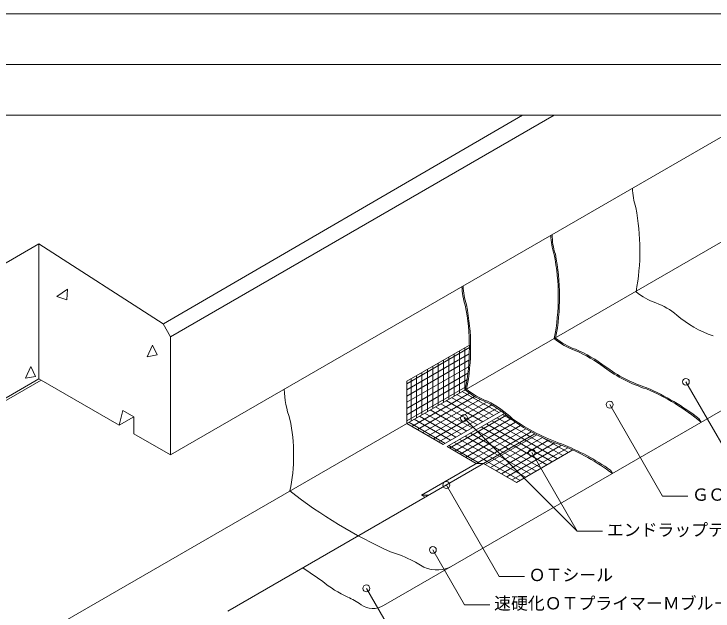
# Model space of a CAD drawing. Units: millimetres, scale not verified. Extents: x -1380 to 1380, y -955 to 955.
# Drawn here: x 89 to 918, y 247 to 955 of the extents above; entities that cross this region are included whole.
import ezdxf
from ezdxf.enums import TextEntityAlignment as Align

# ---------------------------------------------------------------- set-up
doc = ezdxf.new("R2010")
doc.units = ezdxf.units.MM
doc.header["$LTSCALE"] = 3
doc.linetypes.add('USER1', pattern=[19.05, 12.7, -6.35])
for name, color, linetype, lineweight in [('0-0_0', 7, 'Continuous', 18), ('0-1_WAKU', 7, 'Continuous', 18), ('0-2_KUTAI', 3, 'Continuous', 18), ('0-3_BOUSUI', 1, 'Continuous', 18), ('0-4_MOJI', 7, 'Continuous', 18), ('0-5_HATCH', 9, 'Continuous', 18)]:
    doc.layers.add(name, color=color, linetype=linetype, lineweight=lineweight)
doc.styles.add('ＭＳ ゴシック', font='')
doc.styles.get('ＭＳ ゴシック').set_extended_font_data('MS Gothic')

msp = doc.modelspace()

# ---------------------------------------------------------------- linework, layer by layer
at = {"layer": '0-0_0'}
for p, q in [((-1380, 895), (1380, 895)), ((602.321, 442.158), (670.411, 481.47)), ((684.593, 399.658), (751.41, 438.235))]:
    msp.add_line(p, q, dxfattribs=at)
for points in [[(628.776, 562.503), (554.628, 519.694), (554.628, 469.694), (597.929, 444.694), (666.601, 484.341)], [(602.321, 442.158), (636.962, 422.158), (645.622, 422.158), (684.593, 399.658)]]:
    msp.add_lwpolyline(points, dxfattribs=at)
at = {"layer": '0-1_WAKU'}
for points in [[(1380, 835), (-1380, 835), (-1380, 955), (1380, 955)], [(-1380, -955), (1380, -955), (1380, 955), (-1380, 955)]]:
    msp.add_lwpolyline(points, close=True, dxfattribs=at)
at = {"layer": '0-2_KUTAI'}
for p, q in [((691.666, 835), (266.205, 587.705)), ((274.516, 432.5), (971.666, 835)), ((274.516, 572.5), (729.179, 835)), ((-1124.115, -35), (118.631, 682.5)), ((118.631, 522.5), (118.631, 682.5)), ((266.099, 587.899), (118.631, 682.5)), ((266.099, 587.899), (274.516, 572.5)), ((274.516, 432.5), (274.516, 572.5)), ((118.631, 522.5), (213.894, 467.5)), ((231.214, 457.5), (274.516, 432.5))]:
    msp.add_line(p, q, dxfattribs=at)
at = {"layer": '0-2_KUTAI', "linetype": 'USER1'}
msp.add_line((-1124.115, -195), (118.631, 522.5), dxfattribs=at)
at = {"layer": '0-2_KUTAI'}
msp.add_lwpolyline([(231.214, 457.5), (231.214, 477.5), (218.224, 485), (213.894, 467.5), (231.214, 477.5)], dxfattribs=at)
at = {"layer": '0-3_BOUSUI'}
for p, q in [((-259.655, -0.432), (1187.357, 835)), ((527.163, 253.766), (1380, 746.152)), ((-886.175, -57.625), (118.631, 522.5)), ((903.089, 471.536), (900.699, 475.677)), ((342.513, 247.158), (706.493, 457.302)), ((572.01, 384.658), (701.991, 459.703)), ((798.3, 410.307), (796.008, 414.277))]:
    msp.add_line(p, q, dxfattribs=at)
for points in [[(-366.776, 242.25), (-365.447, 241.483), (-261.4, 301.554), (-260.1, 300.804), (121.26, 520.982)], [(576.34, 382.158), (572.01, 384.658), (580.67, 384.658)]]:
    msp.add_lwpolyline(points, dxfattribs=at)
for centre, radius, start, end in [((900.553, 749.694), 78.465, 180.76556, 198.01217), ((569.469, 674.694), 261.436, 349.22359, 11.19049), ((805.29, 694.694), 79.912, 181.34494, 197.94993), ((805.29, 694.694), 78.465, 180.76556, 198.01217), ((474.206, 619.694), 259.988, 349.03736, 11.17158), ((474.206, 619.694), 261.436, 349.22359, 11.19049), ((701.367, 634.694), 81.392, 181.91256, 197.88788), ((701.367, 634.694), 79.912, 181.34494, 197.94993), ((874.13, 683.088), 74.625, 230.1322, 251.02504), ((370.283, 559.694), 258.509, 348.84772, 11.15228), ((370.283, 559.694), 259.988, 349.03736, 11.17158), ((823.786, 539.406), 77.624, 49.19128, 70.36839), ((963.771, 703.215), 137.852, 229.64876, 250.39566), ((778.867, 628.088), 76.073, 229.48779, 251.08799), ((778.867, 628.088), 74.625, 230.1322, 251.02504), ((692.11, 409.09), 159.608, 52.74186, 67.10255), ((693.531, 411.792), 158.006, 52.42981, 67.26224), ((889.543, 671.44), 168.737, 233.31514, 252.44799), ((890.328, 673.213), 169.226, 233.58595, 252.30635), ((542.931, 517.455), 133.869, 183.06779, 198.61275), ((674.944, 568.088), 77.552, 228.84772, 251.15228), ((674.944, 568.088), 76.073, 229.48779, 251.08799), ((733.806, 265.082), 266.933, 50.5091, 66.87107), ((719.309, 238.327), 298.652, 52.4866, 66.39556), ((587.729, 375.695), 134.256, 47.2123, 62.41872), ((589.236, 377.732), 133.205, 46.99879, 62.72051), ((216.268, 432.211), 204.27, 347.98644, 12.01356), ((810.255, 657.263), 225.28, 234.34122, 251.22326), ((811.523, 660.016), 226.83, 234.58718, 251.08417), ((648.328, 211.835), 248.763, 52.92404, 68.93437), ((636.964, 187.726), 276.804, 54.93035, 68.59422), ((779.522, 855.947), 591.181, 232.0625, 245.61182), ((490.909, 168.233), 155.778, 62.56399, 73.3994), ((55.474, -281.653), 691.234, 54.72792, 57.05871), ((514.007, 212.725), 105.647, 57.43601, 62.56399), ((590.726, 332.855), 36.89, 237.43601, 294.35315), ((538.718, 383.746), 131.468, 230.23968, 245.74646), ((447.584, 181.471), 90.389, 54.25354, 65.74646), ((514.583, 274.55), 24.295, 234.25354, 301.18658)]:
    msp.add_arc(centre, radius, start, end, dxfattribs=at)
at = {"layer": '0-4_MOJI'}
for p, q in [((885.447, 518.986), (947.986, 410.665)), ((795.08, 491.94), (857.619, 383.619)), ((601.525, 396.699), (664.064, 288.378)), ((887.619, 383.619), (857.619, 383.619)), ((786.672, 341.845), (756.672, 341.845)), ((585.62, 319.733), (623.12, 254.781)), ((694.064, 288.378), (664.064, 288.378)), ((506.747, 274.196), (544.247, 209.244)), ((653.12, 254.781), (623.12, 254.781))]:
    msp.add_line(p, q, dxfattribs=at)
msp.add_lwpolyline([(702.805, 435.146), (756.672, 341.845), (622.433, 476.084)], dxfattribs=at)
for centre in [(885.447, 518.986), (795.08, 491.94), (622.433, 476.084), (702.805, 435.146), (601.525, 396.699), (585.62, 319.733), (506.747, 274.196)]:
    msp.add_circle(centre, 4, dxfattribs=at)
at = {"layer": '0-5_HATCH'}
for p, q in [((140.127, 620.021), (152.457, 628.979)), ((151.657, 616.051), (152.459, 628.978)), ((140.128, 620.019), (151.656, 616.05)), ((246.88, 548.803), (253.321, 562.615)), ((258.893, 550.908), (253.327, 562.603)), ((554.628, 516.699), (628.791, 559.517)), ((617.083, 505.753), (617.083, 555.753)), ((623.433, 509.419), (623.433, 559.419)), ((246.877, 548.802), (258.884, 550.919)), ((554.628, 509.367), (628.68, 552.121)), ((604.383, 498.42), (604.383, 548.42)), ((610.733, 502.086), (610.733, 552.086)), ((554.628, 502.034), (628.35, 544.598)), ((591.683, 491.088), (591.683, 541.088)), ((598.033, 494.754), (598.033, 544.754)), ((102.798, 523.398), (109.239, 537.21)), ((114.812, 525.504), (109.246, 537.199)), ((554.628, 494.702), (627.788, 536.941)), ((578.983, 483.756), (578.983, 533.756)), ((585.333, 487.422), (585.333, 537.422)), ((102.796, 523.396), (114.802, 525.513)), ((554.628, 487.37), (626.98, 529.142)), ((559.933, 472.757), (559.933, 522.757)), ((566.283, 476.423), (566.283, 526.423)), ((572.633, 480.089), (572.633, 530.089)), ((554.628, 480.037), (625.908, 521.191)), ((554.628, 472.705), (624.553, 513.076)), ((629.066, 505.561), (560.785, 466.139)), ((620.443, 507.692), (663.744, 482.692)), ((634.965, 501.635), (567.135, 462.473)), ((641.54, 498.098), (573.485, 458.807)), ((607.743, 500.36), (651.044, 475.36)), ((614.093, 504.026), (657.394, 479.026)), ((648.926, 495.03), (579.835, 455.14)), ((655.584, 491.542), (586.185, 451.474)), ((588.693, 489.361), (631.994, 464.361)), ((595.043, 493.027), (638.344, 468.027)), ((601.393, 496.694), (644.694, 471.694)), ((575.993, 482.029), (619.294, 457.029)), ((582.343, 485.695), (625.644, 460.695)), ((661.696, 487.738), (592.535, 447.808)), ((563.293, 474.697), (606.594, 449.697)), ((569.643, 478.363), (612.944, 453.363)), ((672.853, 479.515), (605.235, 440.476)), ((677.945, 475.123), (611.585, 436.81)), ((655.436, 472.824), (690.077, 452.824)), ((661.786, 476.49), (696.427, 456.49)), ((668.136, 480.157), (681.192, 472.619)), ((556.943, 471.03), (600.244, 446.03)), ((683.523, 471.011), (617.935, 433.143)), ((689.461, 467.106), (624.285, 429.477)), ((642.736, 465.492), (677.377, 445.492)), ((649.086, 469.158), (683.727, 449.158)), ((630.036, 458.16), (664.677, 438.16)), ((695.621, 463.331), (630.635, 425.811)), ((636.386, 461.826), (671.027, 441.826)), ((702.015, 459.69), (637.008, 422.158)), ((708.659, 456.193), (647.665, 420.979)), ((696.427, 456.49), (700.757, 453.99)), ((617.336, 450.827), (651.977, 430.827)), ((623.686, 454.493), (658.327, 434.493)), ((715.567, 452.849), (654.015, 417.313)), ((722.758, 449.669), (660.365, 413.646)), ((683.727, 449.158), (688.057, 446.658)), ((690.077, 452.824), (694.407, 450.324)), ((694.407, 450.324), (733.378, 427.824)), ((700.757, 453.99), (739.728, 431.49)), ((714.881, 453.168), (746.078, 435.157)), ((610.986, 447.161), (645.627, 427.161)), ((730.257, 446.666), (666.715, 409.98)), ((671.027, 441.826), (675.357, 439.326)), ((738.072, 443.846), (673.065, 406.314)), ((675.357, 439.326), (714.328, 416.826)), ((677.377, 445.492), (681.707, 442.992)), ((745.532, 440.82), (679.415, 402.648)), ((681.707, 442.992), (720.678, 420.492)), ((688.057, 446.658), (727.028, 424.158)), ((651.977, 430.827), (656.307, 428.327)), ((658.327, 434.493), (662.657, 431.993)), ((662.657, 431.993), (701.628, 409.493)), ((664.677, 438.16), (669.007, 435.66)), ((669.007, 435.66), (707.978, 413.16)), ((645.627, 427.161), (649.957, 424.661)), ((649.957, 424.661), (688.928, 402.161)), ((656.307, 428.327), (695.278, 405.827))]:
    msp.add_line(p, q, dxfattribs=at)
msp.add_lwpolyline([(604.636, 443.495), (639.277, 423.495), (641.592, 422.158)], dxfattribs=at)

# ---------------------------------------------------------------- texts
at = {"layer": '0-4_MOJI', "style": 'ＭＳ ゴシック'}
for s, p in [('ＧＯ－ＪＩＮ Ｔ', (892.619, 373.619)), ('エンドラップテープ100', (791.672, 331.845)), ('ＯＴシール', (699.064, 278.378)), ('速硬化ＯＴプライマーＭブルー', (658.12, 244.781))]:
    msp.add_text(s, height=14.66, dxfattribs=at).set_placement(p, align=Align.BOTTOM_LEFT)

doc.saveas('drawing.dxf')
